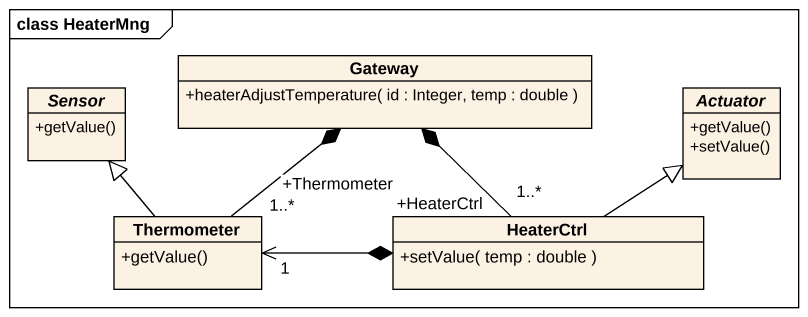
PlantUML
@startuml
mainframe class HeaterMng
hide circle
hide empty members
skinparam classAttributeIconSize 0
class Gateway {
  +heaterAdjustTemperature( id : Integer, temp : double )
}
abstract class Sensor {
  +getValue()
}
abstract class Actuator {
  +getValue()
  +setValue()
}
class Thermometer {
  +getValue()
}
class HeaterCtrl {
  +setValue( temp : double )
}
Gateway *-- "1..*\n+Thermometer" Thermometer
Gateway *-- "+HeaterCtrl\n1..*" HeaterCtrl
Thermometer -up-|> Sensor
HeaterCtrl -up-|> Actuator
HeaterCtrl *-left-> "1" Thermometer
@enduml
